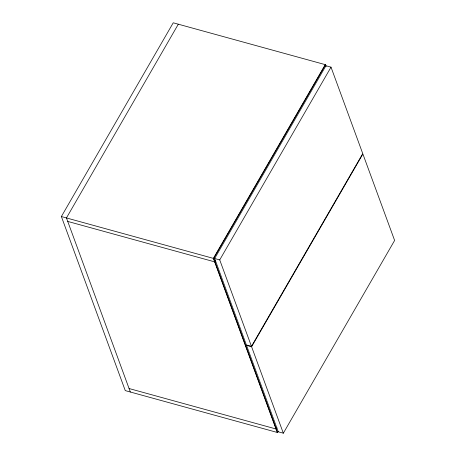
<?xml version="1.0" encoding="UTF-8"?>
<svg xmlns="http://www.w3.org/2000/svg" width="456" height="456" viewBox="0 0 456 456"><rect width="100%" height="100%" fill="white"/><g stroke="black" fill="none" stroke-linecap="round" stroke-linejoin="round"><path stroke-width="0.68" d="M278.263 431.296L277.55 432.533L125.269 390.615L61.378 216.543L173.24 22.8L325.521 64.718L326.16 66.462M178.313 24.197L66.456 217.939L130.348 392.012M277.55 432.533L213.659 258.461L325.521 64.718M214.656 258.506L325.937 65.755L331.016 67.157L362.748 153.609L251.461 346.36L246.388 344.964L214.656 258.506L219.729 259.903L251.461 346.36M215.654 260.712L214.941 261.943L67.733 221.422M219.729 259.903L331.016 67.157M251.604 346.748L362.89 153.997L394.622 240.449L283.336 433.2L278.263 431.803L246.531 345.346L251.604 346.748L283.336 433.2M276.986 427.813L276.273 429.05L129.065 388.529M61.378 216.543L213.659 258.461M325.664 65.801L325.236 64.644L213.38 258.387L277.271 432.453"/></g></svg>
